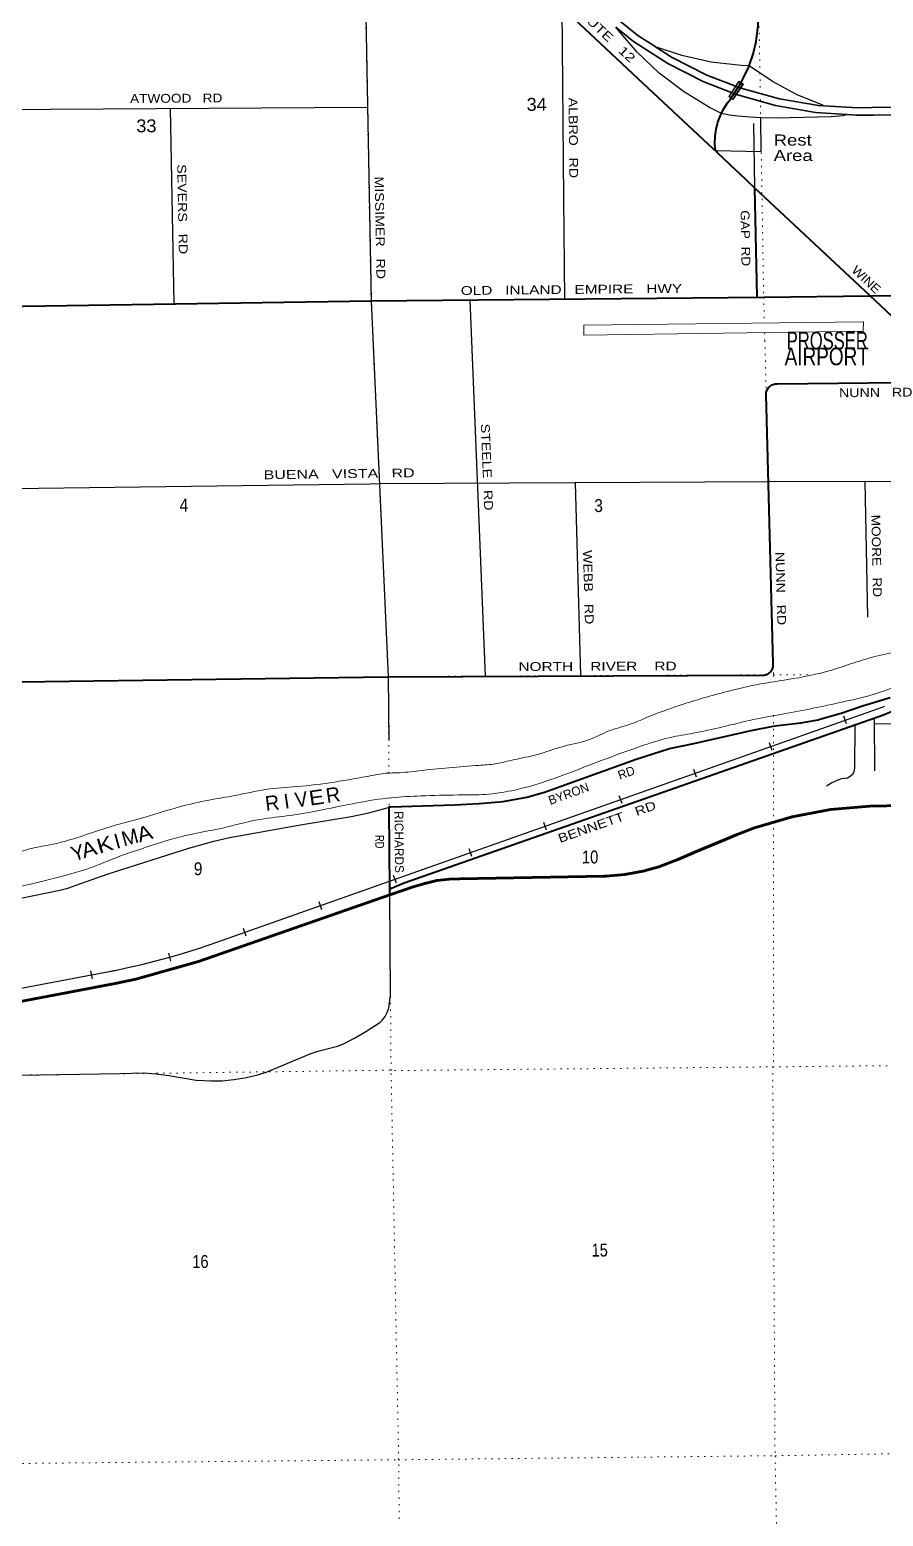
# Model space of a CAD drawing. Header units: feet. Extents: x 245918 to 509309, y -547785 to -360805.
# Drawn here: x 297613 to 309184, y -485212 to -465061 of the extents above; entities that cross this region are included whole.
import ezdxf
from ezdxf.enums import TextEntityAlignment as Align

# ---------------------------------------------------------------- set-up
doc = ezdxf.new("R2010")
doc.units = ezdxf.units.FT
doc.header["$LTSCALE"] = 60
doc.linetypes.add('DOTTED', pattern=[1.5, 0.3, -1.2])
for name, color, linetype, lineweight in [('18', 7, 'Continuous', 35), ('19', 7, 'Continuous', 25), ('23', 7, 'Continuous', 70), ('26', 7, 'Continuous', 40), ('27', 7, 'Continuous', 13), ('29', 7, 'Continuous', 25), ('34', 7, 'Continuous', 25), ('36', 7, 'Continuous', 13), ('39', 7, 'Continuous', 13), ('45', 7, 'Continuous', 25), ('55', 7, 'Continuous', 13), ('6', 7, 'DOTTED', 25), ('7', 7, 'DOTTED', 13)]:
    doc.layers.add(name, color=color, linetype=linetype, lineweight=lineweight)
doc.layers.add('30', color=7, linetype='Continuous')
doc.layers.add('41', color=7, linetype='Continuous')

msp = doc.modelspace()

# ---------------------------------------------------------------- linework, layer by layer
at = {"layer": '18'}
msp.add_line((306097.04, -465292.94), (306091.85, -465289.58), dxfattribs=at)
for points in [[(306091.85, -465289.58), (305858.46, -465138.41), (305438.84, -464799.43), (304010.96, -463452.86), (303291.31, -462774.19), (301315.61, -460911.01), (301046, -460696.65), (300802.47, -460515.82), (300799.36, -460513.86), (300224.79, -460150.99), (299696.77, -459884.53), (297769.98, -459135.17), (294485.59, -457883.59), (289506.48, -455986.2)], [(308688.84, -466210.38), (308267.2, -466182.9), (307725.21, -466089.98), (307195.89, -465940.91), (306751.58, -465767.41), (306261.32, -465518.34), (305799.78, -465219.38), (305558.71, -465024.64)], [(308375.27, -466090.9), (308307.25, -466086.85), (307775.07, -465998.64), (307255.03, -465855.29), (306792.15, -465676.01), (306311.22, -465431.67), (306097.04, -465292.94)], [(317227.6, -466608.32), (316943.92, -466471.27), (316908.93, -466452.29), (316632.06, -466322.68), (316343.16, -466222.72), (316045.39, -466153.5), (315742.02, -466115.79), (315436.37, -466110), (312854.89, -466112.82), (309029.07, -466117.01), (308845.73, -466118.95), (308375.27, -466090.9)], [(317228.16, -466713.65), (316895.64, -466558.84), (316861.85, -466540.51), (316594.46, -466415.34), (316315.45, -466318.8), (316027.88, -466251.95), (315734.9, -466215.54), (315461.48, -466210.35), (315442.51, -466209.99), (315411.48, -466210.03), (314162.44, -466211.39), (314112.44, -466211.45), (312855.61, -466212.82), (309054.18, -466216.98), (309026.46, -466217.01), (309004.18, -466217.19), (308815.94, -466218.66), (308688.84, -466210.38)]]:
    msp.add_lwpolyline(points, dxfattribs=at)
at = {"layer": '19'}
for points in [[(306989.69, -466197.74), (306829.57, -466115.88), (306475.94, -465900.14), (306146.8, -465648.63), (305845.75, -465364.09), (305597.54, -465074.64), (305558.71, -465024.64)], [(306097.04, -465292.94), (306091.85, -465291.22), (306091.85, -465289.58)], [(307367.07, -465548.82), (307258.05, -465544.02), (306852.58, -465498.8), (306454.06, -465411.45), (306097.04, -465292.94)], [(308375.27, -466090.9), (308364.86, -466085.69), (308015.15, -465942.01), (307682.36, -465762.56), (307367.07, -465548.82)], [(307524.52, -466253.2), (307379.1, -466248.12), (307212.68, -466233.73), (307097.62, -466219.34), (306989.69, -466197.74)], [(308688.84, -466210.38), (308638.84, -466227.68), (308475.46, -466242.41), (307731.65, -466260.43), (307524.52, -466253.2)]]:
    msp.add_lwpolyline(points, dxfattribs=at)
at = {"layer": '23'}
for points in [[(302493.78, -476789.88), (302813.21, -476679.05), (302967.28, -476634.51), (303133.78, -476595.63), (303303.42, -476574.37), (303442.21, -476570.23), (305400.02, -476535.99), (305426.96, -476535), (305679.86, -476513.11), (305923.74, -476466.9), (305953, -476461.35), (305973.74, -476455.39), (306141.61, -476407.12), (306396.88, -476308.49), (306660.38, -476198.29), (306978.89, -476065.08), (307204.76, -475970.61), (307437.74, -475881.04), (307947.38, -475728.91), (308470.13, -475630.89), (309000.26, -475588.05), (310831.41, -475549.41)], [(294535.77, -478795.6), (298773.61, -477989.39), (299051.04, -477930.98), (299899.39, -477690.07), (302493.78, -476789.88)]]:
    msp.add_lwpolyline(points, dxfattribs=at)
at = {"layer": '26'}
for p, q in [((307111.62, -466001.66), (307256.49, -465777.01)), ((307440.34, -467201.89), (307468.94, -468680.11)), ((309005.3, -468669.51), (307440.34, -467201.89))]:
    msp.add_line(p, q, dxfattribs=at)
for points in [[(306908.42, -466699.94), (306883.42, -466680.93), (305862.97, -465724.58), (303403.07, -463419.22)], [(307367.07, -465548.82), (307420.59, -465392.23), (307459.37, -465222.54), (307466.9, -465181.84), (307487.42, -465008.96), (307489.76, -464834.88), (307474.64, -463395.07)], [(307256.49, -465777.01), (307291.08, -465714.86), (307364.29, -465556.94), (307367.07, -465548.82)], [(306989.69, -466197.74), (307019.91, -466136.3), (307071.74, -466053.95), (307111.51, -466001.59)], [(306908.42, -466699.94), (306906.75, -466674.94), (306901.95, -466602.84), (306905.67, -466505.61), (306919.53, -466409.29), (306943.38, -466314.95), (306976.96, -466223.62), (306989.69, -466197.74)], [(307440.34, -467201.89), (307234.58, -467010.03), (307184.58, -466963.17), (306930.38, -466724.94), (306908.42, -466699.94)], [(309005.3, -468669.51), (309494.92, -468664.52), (311213.5, -468647), (311239.78, -468646.6), (311405.8, -468634), (311569.58, -468604.12), (311729.35, -468557.28), (311743.94, -468551.04), (311930.87, -468483.29), (312123.86, -468435.46), (312320.79, -468408.07), (312519.51, -468401.41), (312857.56, -468395.68), (312880.98, -468395.29)], [(296931.42, -468817.37), (302240.37, -468738.09), (307563.45, -468684.22), (309005.3, -468669.51)], [(310521.42, -470090.39), (310496.42, -470066.96), (310249.71, -469835.75), (309005.3, -468669.51)], [(297147.94, -473905.89), (302466.92, -473831.96), (307549.26, -473811.19), (307563.35, -473810.25), (307564.56, -473810.12), (307579.43, -473807.73), (307593.96, -473803.79), (307608, -473798.36), (307621.39, -473791.49), (307633.99, -473783.26), (307645.67, -473773.76), (307656.28, -473763.08), (307665.73, -473751.36), (307673.89, -473738.71), (307680.69, -473725.28), (307686.05, -473711.22), (307689.9, -473696.67), (307692.22, -473681.79), (307692.97, -473666.76), (307692.14, -473651.73), (307595.92, -470007.65), (307596.24, -469992.82), (307598.1, -469978.12), (307601.5, -469963.68), (307606.38, -469949.69), (307612.7, -469936.27), (307620.38, -469923.6), (307629.35, -469911.79), (307639.51, -469900.99), (307650.74, -469891.31), (307662.91, -469882.85), (307675.91, -469875.72), (307689.58, -469869.98), (307703.78, -469865.7), (307718.34, -469862.93), (307733.11, -469861.69), (307744.03, -469861.78), (310219.73, -469836.06)], [(302493.12, -476709.59), (302518.29, -476697.57), (302578.82, -476668.66), (302691.42, -476627.33), (309173.91, -474354.03), (309591.09, -474182.3), (310346.43, -473835.11), (310377.53, -473819.72), (310564.27, -473712.73), (310738.8, -473586.8), (310899.22, -473443.32), (310989.93, -473347.47), (312375.98, -471851.12), (312403.26, -471821.67)], [(302493.12, -476709.59), (302484.03, -475620.39), (302483.81, -475593.9), (302508.82, -475593.13), (303370.92, -475566.68), (303705.81, -475550.09), (304030.92, -475523.54), (304351.47, -475463.15), (304590.54, -475394.8), (305834.35, -474947.1), (306286.74, -474805.64), (306614.62, -474734.51), (307393.57, -474559.79), (307690.26, -474502.8), (307754.64, -474492.87), (308066.65, -474455.26), (308274.49, -474418.33), (308299.4, -474413.91), (308324.49, -474406.79), (308614.89, -474324.42), (308902.78, -474226.3), (309279.37, -474112.81)], [(302493.78, -476789.88), (302493.58, -476765.57), (302493.12, -476709.59)]]:
    msp.add_lwpolyline(points, dxfattribs=at)
at = {"layer": '29'}
for p, q in [((302186.47, -466112.98), (296838.05, -466148.42)), ((299518.27, -466127.65), (299568.64, -468771.14)), ((307423.46, -466329.82), (307440.34, -467201.89)), ((303579.88, -468727.02), (303786.28, -473820.87)), ((305008.67, -471202.49), (305079.22, -473813.7)), ((308931.91, -471184.75), (308971.15, -473025.34)), ((302472.94, -473829.93), (302480.07, -474696.18)), ((308798.11, -474489.39), (308793.24, -475068.35)), ((309060.76, -474394), (309066.11, -475106.64)), ((309061.8, -474468.24), (310593.76, -474466.2)), ((302501.83, -478142.84), (302493.79, -476790.57))]:
    msp.add_line(p, q, dxfattribs=at)
for points in [[(302141.44, -463424.9), (302240.37, -468738.09), (302472.9, -473829.12)], [(304826.6, -464767.98), (304850.23, -467346.9), (304862.74, -468711.53)], [(294906.54, -471323.03), (297036.59, -471286.43), (302224.36, -471214.83)], [(302224.36, -471214.83), (302356.75, -471213), (307644.97, -471185.87), (309497.05, -471182.34)], [(308793.24, -475068.35), (308786.1, -475126.21), (308767.78, -475158.79), (308737.25, -475185.26), (308700.62, -475205.62), (308619.21, -475217.84), (308566.29, -475234.12), (308488.96, -475268.74), (308415.69, -475315.57)], [(294675.67, -477643.39), (295009.29, -477598.01), (295178.21, -477565.42), (295236.22, -477549.13), (295279.97, -477532.84), (295359.35, -477492.13), (295693.13, -477312.94), (295994.34, -477133.76), (296050.31, -477107.29), (296114.42, -477088.96), (296466.52, -477011.59), (297492.28, -476832.41), (298021.44, -476726.53), (298129.32, -476698.02), (298243.29, -476659.33), (298664.57, -476506.62), (299771.74, -476156.4), (300109.6, -476060.7), (300321.27, -476011.83), (300553.27, -475969.07), (301285.96, -475838.76), (301969.8, -475724.73), (302212.01, -475677.9), (302508.82, -475593.13)], [(298833.38, -479210.79), (299162.11, -479202.54), (299324.91, -479212.71), (299499.95, -479235.12), (299870.36, -479300.28), (299970.08, -479306.38), (300066.76, -479310.45), (300220.42, -479308.42), (300378.15, -479292.12), (300550.12, -479263.62), (300704.79, -479226.97), (300830.98, -479186.25), (301254.31, -479011.14), (301417.12, -478941.91), (301518.88, -478909.34), (301787.53, -478840.11), (301867.92, -478809.56), (302015.48, -478730.15), (302169.13, -478642.6), (302361.46, -478518.39), (302397.08, -478483.78), (302429.64, -478436.94), (302458.14, -478381.97), (302479.5, -478322.92), (302490.7, -478255.73), (302501.83, -478142.84)], [(294544.22, -479263.25), (297214.82, -479235.27), (298833.38, -479210.79)]]:
    msp.add_lwpolyline(points, dxfattribs=at)
at = {"layer": '34', "lineweight": 13}
for p, q in [((300072.95, -477460.22), (309183.97, -474240.19)), ((291791.46, -479134.27), (298617.45, -477843.36))]:
    msp.add_line(p, q, dxfattribs=at)
at = {"layer": '34'}
for p, q in [((308687.59, -474472.36), (308650.73, -474368.08)), ((307677.53, -474832.11), (307640.67, -474727.82)), ((306652.92, -475191.46), (306616.06, -475087.17)), ((305642.86, -475551.21), (305606, -475446.92)), ((304618.26, -475910.55), (304581.4, -475806.27)), ((303608.19, -476270.3), (303571.34, -476166.01)), ((302583.59, -476629.65), (302546.73, -476525.36)), ((301573.53, -476989.39), (301536.67, -476885.11)), ((300548.92, -477348.74), (300512.07, -477244.46)), ((299527.97, -477686.16), (299497.55, -477579.82)), ((298464.42, -477926.75), (298443.87, -477818.07))]:
    msp.add_line(p, q, dxfattribs=at)
msp.add_lwpolyline([(291791.24, -479133.2), (298617.24, -477842.28), (298749.85, -477816.57), (298941.68, -477774.52), (299131.73, -477730.72), (299321.77, -477683.36), (299511.44, -477631.39), (299699.33, -477577.65), (299886.14, -477520.73), (300072.59, -477459.18), (309183.6, -474239.16), (309206.67, -474231.07)], dxfattribs=at)
at = {"layer": '34', "lineweight": 13}
msp.add_arc((296495.29, -466825.34), 11220.53, 280.90213, 288.59337, dxfattribs=at)
at = {"layer": '36'}
msp.add_lwpolyline([(305125.12, -469064.11), (308915.51, -469018.87), (308911.99, -469145.35), (305125.65, -469200.61)], close=True, dxfattribs=at)
at = {"layer": '39'}
for points in [[(286553.34, -474368.25), (286796.94, -474552.42), (287840.16, -475441.45), (288112.06, -475675.2), (288434.03, -475884.67), (288790.08, -476079.94), (289168.07, -476240.99), (290108.86, -476596.47), (290462.66, -476731.53), (290924.8, -476850.09), (291870.78, -476994.77), (292280.44, -477039.26), (292515.4, -477066.41), (292933.29, -477163.06), (293178.23, -477178.12), (293302.66, -477171.59), (293380.94, -477171.27), (293535.59, -477194.73), (293782.67, -477241.89), (294037.61, -477246.88), (294755.88, -477159.63), (294900.26, -477124.91), (295419.23, -476889.93), (295553.53, -476841.21), (295808.19, -476773.92), (296068.74, -476670.48), (296373.33, -476538.75), (296627.99, -476469.46), (296778.25, -476398.59), (297028.82, -476311.25), (297411.88, -476225.37), (297640.45, -476158.19), (297867.1, -476115.11), (298773.34, -475844.42), (299180.39, -475734.36), (299641.52, -475595.97), (300042.62, -475504), (300395.66, -475442.33), (300812.85, -475360.33), (301234.22, -475320.47), (302249.33, -475171.79), (302467.99, -475138.78), (302592.42, -475134.25), (302889.39, -475106.94), (303702.05, -475033.36), (303924.78, -475012.38), (304183.49, -474955.11), (304478.31, -474889.67), (304861.24, -474771.68), (305202.13, -474683.97), (305466.64, -474566.46), (305737.29, -474481.04), (305975.78, -474385.72), (306430.78, -474217.24), (307068.37, -474031.96), (307517.6, -473929.76), (307888.71, -473870.03), (308486.38, -473741.12), (308791.1, -473641.51), (309071.79, -473558.06), (309394.69, -473488.49), (309769.63, -473380.56), (310034.03, -473234.95), (310254.03, -473029.29), (310339.65, -472852.29), (310337.01, -472689.7), (310134.88, -472327.19), (310049.77, -472120.77), (310006.91, -471938.28), (309984.12, -471755.7), (310011.09, -471464.51), (310131.54, -470952.13), (310308.7, -470570), (310619.55, -470126.27)], [(285595.06, -473976.34), (285767.34, -474068.82), (285974.79, -474248.64), (286168.3, -474458.63), (286347.39, -474572.32), (286486.35, -474690.19), (287518.02, -475705.73), (287804.06, -475965.53), (288087.96, -476189.2), (288349.45, -476330.65), (288675.18, -476471.85), (289101.26, -476610.63), (289495.42, -476799.72), (289827.26, -476962.97), (290074.68, -477098.46), (290495.04, -477315.55), (290895.08, -477466.48), (291288.83, -477551.19), (291519.62, -477540.21), (291662.12, -477533.6), (291897.09, -477566.77), (292417.13, -477604.79), (292617.98, -477638.1), (292845, -477689.36), (293031.71, -477696.63), (293372.85, -477671.15), (293878.48, -477620.9), (294267.72, -477577.16), (294965.81, -477463.9), (295294.37, -477362.44), (295490.87, -477258.05), (295731.23, -477113.49), (296035.78, -476969.72), (296416.79, -476875.82), (296785.9, -476816.1), (297523.99, -476666.54), (298091.51, -476525.71), (298466.42, -476411.76), (298706.92, -476314.43), (299015.6, -476202.76), (299360.4, -476086.93), (299707.28, -475989.15), (300224.74, -475882.65), (300736.14, -475766.14), (301147.43, -475712.27), (301582.71, -475636.21), (302048.03, -475541.97), (302511.44, -475471.83), (302914.81, -475448.1), (303421.3, -475434.21), (303793.91, -475426.44), (304148.97, -475376.21), (305082.29, -475075.65), (305935.09, -474761.27), (306334.09, -474647.22), (306649.01, -474589.73), (307475.28, -474401.67), (307837.42, -474334.8), (308623.09, -474176.61), (309200.06, -474023.25), (310120.62, -473538.58), (310429.72, -473301.58), (310587.36, -473062.06), (310660.69, -472820.87), (310645.04, -472407.41), (310495.45, -472137.02), (310410.15, -471882.43), (310416.57, -471468.88), (310573.85, -471135), (310767.73, -470921.43), (310889.21, -470674.02), (311003.01, -470481.66)]]:
    msp.add_spline(points, degree=3, dxfattribs=at)
at = {"layer": '45'}
msp.add_lwpolyline([(306908.42, -466699.94), (307530.11, -466713.77), (307524.52, -466253.2)], dxfattribs=at)
at = {"layer": '55'}
for p, q in [((307088.69, -465965.85), (307225.69, -465756.73)), ((307225.69, -465756.73), (307288.43, -465797.83))]:
    msp.add_line(p, q, dxfattribs=at)
msp.add_lwpolyline([(307288.43, -465797.83), (307151.43, -466006.95), (307088.69, -465965.85)], dxfattribs=at)
msp.add_lwpolyline([(307277.34, -465800.13), (307227.99, -465767.81), (307099.77, -465963.54), (307149.12, -465995.86)], close=True, dxfattribs=at)
at = {"layer": '6'}
for points in [[(288011.6, -468910.51), (291497.94, -468871.54), (291572.25, -468874.03), (296873.24, -468818.24), (296929.44, -468818.01), (302240.37, -468738.09), (304863.35, -468711.55)], [(304938.26, -468710.79), (307563.45, -468684.22), (311946.1, -468639.71)]]:
    msp.add_lwpolyline(points, dxfattribs=at)
at = {"layer": '7'}
for p, q in [((307695.79, -473812.6), (307695.64, -473897.15)), ((307694.81, -474355.88), (307695.64, -479106.09)), ((310224.68, -479095), (302511.85, -479171.16))]:
    msp.add_line(p, q, dxfattribs=at)
for points in [[(302482.46, -475138.88), (302472.94, -473829.93), (302240.37, -468738.09), (302141.44, -463424.9), (302072.73, -458143.7), (302045.32, -455825.31)], [(307421.6, -459850.53), (307474.64, -463395.07), (307563.45, -468684.22), (307572.29, -469026.85)], [(307575.96, -469169.08), (307578.67, -469274.04), (307695.79, -473812.6)], [(286140.55, -474033.17), (288033.33, -474013.39), (291804.88, -473983.93), (297147.94, -473905.89), (302472.94, -473829.93), (308185.45, -473803.46)], [(302627.82, -501519.64), (302631.45, -500666.27), (302646.87, -495336.55), (302672, -489926.49), (302614.57, -484446.51), (302511.85, -479171.16), (302484.91, -475476.38)], [(302499.3, -479165.61), (297214.82, -479235.27), (291841.56, -479287.34), (288087.84, -479774.42), (285663.75, -479706.44)], [(307686.31, -479113.96), (307716.84, -484391.54), (307830.35, -489837.16), (307823.45, -495291.31), (307900.37, -500620.65), (307919.59, -501449.69)], [(285728.98, -484975.28), (288220.51, -484987.11), (291921.7, -484929.83), (297243.31, -484498.57), (302614.57, -484446.51), (307716.84, -484391.54), (312885.23, -484304.17), (317470.54, -484254.86)]]:
    msp.add_lwpolyline(points, dxfattribs=at)

# ---------------------------------------------------------------- texts
at = {"layer": '27'}
for s, rotation, width, p in [('COUNTY   ROUTE   12', 316.857, 1.3, (304154.27, -464017.89)), ('GAP  RD', 271.108, 1.15, (307248.75, -467508.57)), ('WINE', 316.857, 1.1, (308745.57, -468333.55)), ('OLD   INLAND   EMPIRE   HWY', 0.58, 1.3, (303456.61, -468657.39)), ('NUNN   RD', 0.595, 1.2, (308585.05, -470043.05)), ('NUNN   RD', 271.513, 1.2, (307722.25, -472140.17)), ('NORTH    RIVER    RD', 0.234, 1.3, (304238.69, -473754.72)), ('BENNETT   RD', 19.325, 1.25, (304801.33, -476085.82)), ('RD', 270.417, 0.8, (302296.67, -475975.71))]:
    msp.add_text(s, height=120, rotation=rotation, dxfattribs=dict(at, width=width)).set_placement(p)
for s, rotation, p in [('RD', 19.796, (305612.36, -475228.6)), ('BYRON', 19.796, (304669.77, -475570.09)), ('RICHARDS', 270.478, (302557.71, -475653.32))]:
    msp.add_text(s, height=120, rotation=rotation, dxfattribs=at).set_placement(p)
at = {"layer": '30'}
for s, rotation, width, p in [('ATWOOD   RD', 0.38, 1.15, (298974.12, -466054.26)), ('ALBRO   RD', 270.525, 1.2, (304917.73, -465982.04)), ('SEVERS   RD', 271.092, 1.2, (299612.72, -466885.18)), ('MISSIMER   RD', 271.067, 1.2, (302288.97, -467050.9)), ('STEELE   RD', 272.32, 1.2, (303727.9, -470404.21)), ('BUENA   VISTA   RD', 0.791, 1.35, (300785.34, -471154.68)), ('MOORE   RD', 271.221, 1.15, (309021.55, -471636.19)), ('WEBB   RD', 271.548, 1.2, (305113.41, -472116.95))]:
    msp.add_text(s, height=120, rotation=rotation, dxfattribs=dict(at, width=width)).set_placement(p)
at = {"layer": '36'}
for s, width, p in [('PROSSER', 0.7, (307875.59, -469394.12)), ('AIRPORT', 0.8, (307847.13, -469609.05))]:
    msp.add_text(s, height=240, dxfattribs=dict(at, width=width)).set_placement(p)
at = {"layer": '41'}
for s, rotation, width, p in [('E', 8.282, 1.15, (301514.85, -475564.91)), ('V', 8.034, 0.95, (301308.35, -475591.82)), ('A', 16.749, 1.15, (299199.36, -476050.39)), ('A', 16.645, 1.15, (298444.05, -476264.31)), ('K', 16.645, 1.2, (298658.83, -476201.18))]:
    msp.add_text(s, height=200, rotation=rotation, dxfattribs=dict(at, width=width)).set_placement(p, align=Align.CENTER)
for s, rotation, p in [('R', 8.34, (301739.31, -475531.05)), ('R', 6.929, (300912.39, -475640.8)), ('I', 8.19, (301109.31, -475617.07)), ('I', 15.175, (298824.51, -476156.26)), ('M', 15.161, (298997.11, -476103.38)), ('Y', 16.617, (298293.94, -476311.24))]:
    msp.add_text(s, height=200, rotation=rotation, dxfattribs=at).set_placement(p, align=Align.CENTER)
at = {"layer": '45', "width": 1.25}
for s, p in [('Rest', (307698.07, -466630.98)), ('Area', (307698.07, -466840.68))]:
    msp.add_text(s, height=150, dxfattribs=at).set_placement(p)
at = {"layer": '7'}
for s, width, p in [('34', 1.05, (304349.15, -466160.46)), ('33', 1.05, (299058.54, -466451.9)), ('4', 0.9, (299644.75, -471592.31)), ('3', 0.9, (305266.55, -471599.5)), ('9', 0.9, (299837.82, -476522.59)), ('10', 0.85, (305100.31, -476363.56)), ('15', 0.85, (305229.37, -481691.7)), ('16', 0.85, (299816.86, -481846.75))]:
    msp.add_text(s, height=175, rotation=0.234, dxfattribs=dict(at, width=width)).set_placement(p)

doc.saveas('drawing.dxf')
